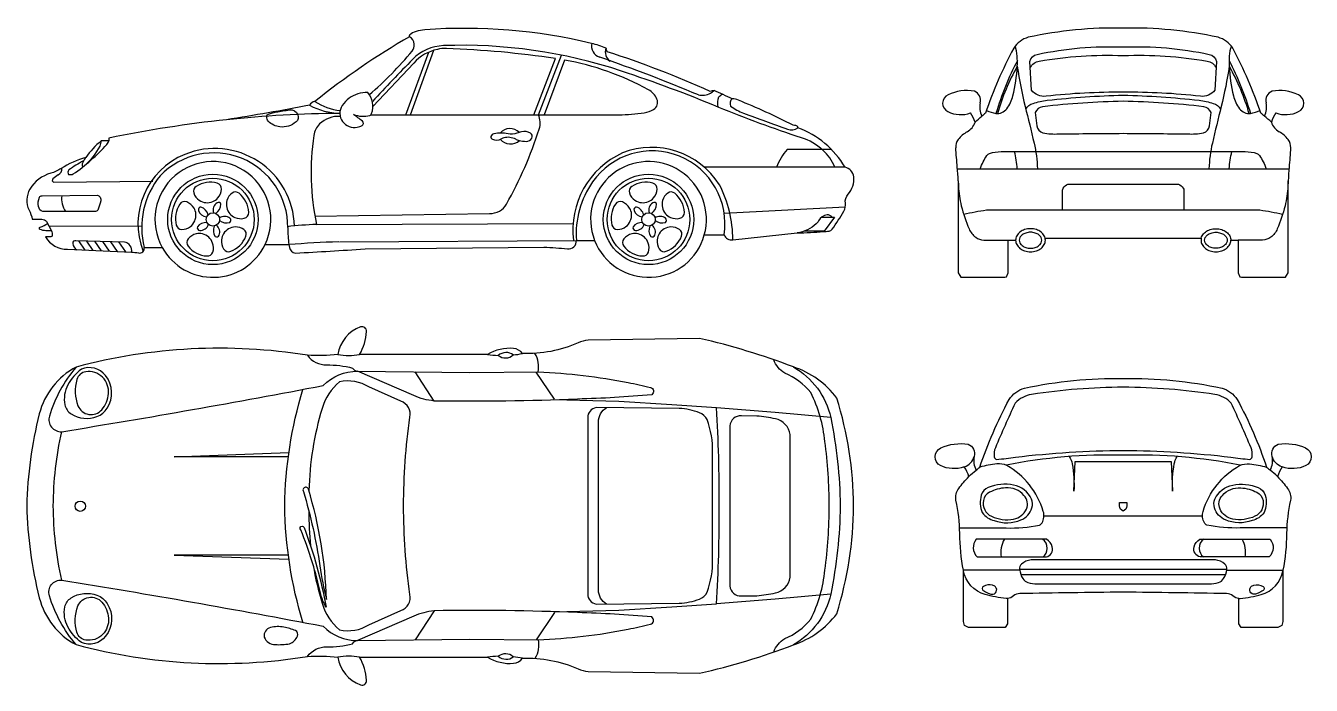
# Model space of a CAD drawing. Header units: millimetres. Extents: x 2195 to 8819, y 1395 to 4796.
import ezdxf

# ---------------------------------------------------------------- set-up
doc = ezdxf.new("R2010")
doc.units = ezdxf.units.MM
doc.layers.add('CP-CAR', color=7, linetype='Continuous')

# ---------------------------------------------------------------- blocks, each defined once
blk = doc.blocks.new('p1')
blk.add_line((1250, 1283.2), (1250, 1283.2))
at = {"layer": 'CP-CAR'}
for p, q in [((816.2, 879.7), (1027.1, 1103.7)), ((-829.8, 490.3), (-319, 495.8)), ((-853.5, 263), (-373.3, 266.1)), ((525.5, 272.4), (1847.3, 276.8)), ((-700.6, 188.1), (-668.4, 140.1)), ((-659.4, 186.9), (-626.6, 138.2)), ((-618.2, 185.8), (-584.9, 136.3)), ((-576.9, 184.6), (-543.2, 134.3)), ((-535.7, 183.4), (-501.5, 132.4)), ((-494.5, 182.2), (-459.7, 130.5)), ((643.3, 183.1), (1864.5, 190.2))]:
    blk.add_line(p, q, dxfattribs=at)
for points in [[(2573.8, 963.4, -0.029951), (2553.6, 958.7, 0.026381), (2023.4, 1163.2, -0.1297), (2017.4, 1181.8, 0.036954), (1943.1, 1205.6, 0.077464), (1083.6, 1276, 0.05856), (1038, 1267.2, 0.099476), (1005.1, 1249, 0.451067), (1004.9, 1240.4, 0.038018), (517.1, 906.5, 0.220151), (488.9, 886.7, -0.007074), (61.2, 812.1, 0.025263), (-544.4, 717.4, -0.076028), (-545.4, 704.4, -0.008619), (-584.6, 703.7, 0.060132), (-663.3, 617.9, 0.077225), (-790.7, 560.9, -0.074309), (-844.2, 536.5, 0.188377), (-951.4, 455, 0.256946), (-956.2, 346.8, -0.05668), (-939.2, 299.3), (-890.2, 299.3, -0.269088), (-866.4, 287.3), (-841, 239.3, -0.121968), (-836.5, 216.3, -0.351879), (-843.7, 208.3), (-871.1, 208.3, 0.270526), (-758.5, 144.3), (-428.3, 129, -0.04591), (-392.5, 125.8, 0.52236), (-362.2, 153.4), (-269.6, 153.4, 0.608289), (260.2, 168.9), (383, 168.9, 0.006748), (385.4, 154.2, 0.326628), (416.2, 124.6, 0.002794), (775.2, 146.4), (1696.9, 155.9, -0.015788), (1818.8, 146.4, 0.466714), (1864.5, 190.2), (1958, 190.2, 0.721037), (2523.7, 218.2), (2625.4, 218.2, 0.357673), (2670.3, 193.3), (3003, 228.7, 0.015499), (3137.8, 235.4, 0.00952), (3166.5, 238.2, 0.209392), (3182.7, 247.8, 0.027459), (3242.9, 341.4, 0.165675), (3250.6, 381.5, -0.222185), (3264.9, 428.3, 0.215964), (3293.6, 518.1, 0.318967), (3248.8, 567.8, 0.172595), (3005.3, 770.8, 0.479813), (2995.3, 782, -0.130436), (2981, 785, 0.018587), (2699.1, 913.4, 0.136038), (2668, 920.5, -0.008346), (2573.8, 963.4)], [(3196.9, 567.8, 0.104385), (3134, 655.9, 0.108258), (3024.7, 719.4, -0.020529), (2598.9, 876, 0.01816), (2096.9, 1063.2, 0.089642), (1179.3, 1194.3, 0.192276), (1021.4, 1124.4, 0.005213), (813.3, 907, 0.005213)], [(1644.9, 838), (1756.4, 1127.3, 0.030038), (1195, 1178.9, 0.086611), (1148.1, 1174.6, 0.17048), (1026.7, 1103.8)], [(804.9, 838), (2083.8, 838, 0.034391), (2214.4, 848.7, 0.091834), (2262.1, 865.3, 0.38638), (2279.6, 918.8, 0.162506), (2235.8, 966.5, 0.082644), (1803.6, 1119.7), (1697.6, 838)], [(2594.7, 877.7, -0.101913), (2597.9, 931.1, 0.010084), (2615.3, 944.7, 0.010084)], [(2668, 920.5, 0.341342), (2659.4, 882, 0.062929), (2725.8, 846.5, 0.007386), (2952, 763.7, 0.238794), (3005.3, 770.8)], [(647.5, 829.2, 0.212781), (541.4, 790.6, 0.166218), (511.4, 731.9, 0.091176), (525.5, 272.4)], [(517, 315.5), (1416.9, 329.3, 0.286522), (1504.2, 377.3, 0.04949), (1672.9, 764.2, 0.178922), (1669.3, 838.4)], [(1570.5, 746.5, 0.441743), (1471.8, 743, 0.441743)], [(-675.7, 599.6, 0.042968), (-751, 553.3, 0.37251), (-752.1, 530.4, 0.196433), (-728.3, 532.7, 0.059597), (-555.3, 685.1, 0.12724), (-545.4, 704.4)], [(-668.8, 577.1, 0.100495), (-590, 675.5, 0.14226), (-584.6, 703.7)], [(1471.7, 711.3, 0.417939), (1571.9, 705.3, 0.417939)], [(2670.6, 193.3, 0.121412), (2601.4, 477.5, 0.359911), (2102.5, 641.2, 0.327894), (1849.2, 190.1)], [(-663.3, 617.9, 0.011368), (-675.7, 599.6, 0.233329), (-680.2, 568.1)], [(260.2, 168.9, 1.643955), (-269.6, 153.4, 1.643955)], [(2625.4, 218.2, 0.79553), (1948, 491.6, 0.171514), (1864.5, 190.2)], [(2523.7, 218.2, 1.386891), (1958, 190.2, 1.386891)], [(3178.4, 659.2), (2951, 659.2, 0.096341), (2896.3, 567.8)], [(-888.9, 419.3), (-604.8, 423.3, -0.430796), (-586.4, 393.7, -0.024027), (-600, 350.7, -0.252628), (-613.5, 338.7), (-885.7, 338.7, -0.256567), (-907.3, 364.2, -0.149572), (-902.5, 412.9, -0.383382), (-888.9, 419.3)], [(-787, 420.7, 0.18218), (-768.4, 338.7, 0.18218)], [(-33.7, 322.4, 0.249725), (-70.1, 362.3, 0.505077), (-83.3, 345, 0.321376), (-40.8, 311.5, 0.321376)], [(6.4, 329.5, 0.249725), (33.1, 376.5, 0.505077), (12.6, 383.7, 0.321376), (-6.1, 332.9, 0.321376)], [(2211.3, 322.4, 0.249725), (2174.8, 362.3, 0.505077), (2161.6, 345, 0.321376), (2204.2, 311.5, 0.321376)], [(2251.4, 329.5, 0.249725), (2278, 376.5, 0.505077), (2257.6, 383.7, 0.321376), (2238.9, 332.9, 0.321376)], [(-841.5, 240.2), (-869.3, 240.2, -0.081419), (-898.6, 246.4, -0.682187), (-898.6, 258.7, 0.029375), (-859.8, 276.6, 0.029375)], [(-39.3, 282, 0.249725), (-88.5, 259.7, 0.505077), (-76.2, 241.8, 0.321376), (-31.2, 271.9, 0.321376)], [(-2.6, 264.2, 0.249725), (3.4, 210.5, 0.505077), (24.2, 216.7, 0.321376), (9.5, 268.8, 0.321376)], [(25.6, 293.6, 0.249725), (78.6, 282.7, 0.505077), (79.1, 304.4, 0.321376), (25, 306.5, 0.321376)], [(2205.6, 282, 0.249725), (2156.4, 259.7, 0.505077), (2168.7, 241.8, 0.321376), (2213.8, 271.9, 0.321376)], [(2242.3, 264.2, 0.249725), (2248.3, 210.5, 0.505077), (2269.1, 216.7, 0.321376), (2254.4, 268.8, 0.321376)], [(2270.5, 293.6, 0.249725), (2323.5, 282.7, 0.505077), (2324, 304.4, 0.321376), (2269.9, 306.5, 0.321376)], [(3182.1, 310.4, 0.259739), (3156.3, 321.8, 0.268484), (3112.4, 290.7, -0.107771), (3100.5, 274.9, -0.135631), (3003, 228.7)], [(-427.5, 129, 0.42144), (-464.6, 181.4), (-714.4, 188.5, 0.545822), (-731, 174.3, 0.22414), (-710, 142, 0.22414)]]:
    blk.add_lwpolyline(points, format="xyb", dxfattribs=at)
for points in [[(985.8, 838), (1104.5, 1161.2)], [(1009.5, 838), (1129.8, 1170.2)], [(1669.3, 838.4), (1787, 1145.4)], [(3248.8, 567.8), (2523.6, 567.8)], [(3250.1, 360.8), (2626.3, 329.3)], [(3127.8, 310.4), (3194.9, 310.4), (3140.9, 238.1), (3038, 238.1)]]:
    blk.add_lwpolyline(points, dxfattribs=at)
for points in [[(715.6, 839.5, 0.151125), (799.8, 834, 0.176475), (809.1, 844.7, 0.282518), (789.5, 952.3, 0.081032), (738.3, 945.5, 0.172935), (657.8, 886, 0.320131), (660, 802.5, 0.288183), (735.3, 773.9, 0.087601), (759.8, 782.2, 0.539128), (761.6, 804.9, 0.00832)], [(318.2, 852.2, 0.004213), (386, 863.5, -0.366982), (429.7, 837.9, -0.307619), (419.9, 801, -0.211776), (336.3, 775.4, -0.167951), (277.6, 804, -0.206187), (268.5, 829.6, -0.29655), (277.6, 841.6, -0.048491)], [(1558.3, 742.9, -0.117431), (1512.1, 740, 0.085345), (1439.9, 740, 0.271023), (1423.9, 726.5, 0.29727), (1432.3, 711.8, 0.266587), (1476.4, 713.9, -0.075443), (1491.6, 720.6, -0.200215), (1550.4, 713.1, 0.077404), (1568.8, 705.9, 0.039296), (1605.8, 700.9, 0.296125), (1635.2, 717.7, 0.398725), (1627.7, 743.7, 0.204731), (1581, 749.6, 0.004704)], [(16.8, 408.9, 0.158153), (35.7, 453.8, 0.361598), (13.7, 485.2, 0.212317), (-95, 468.5, 0.348604), (-107.5, 435, 0.16748), (-79.3, 397.4, 0.250606), (-9.3, 390.1, 0.118901)], [(2261.8, 408.9, 0.158153), (2280.6, 453.8, 0.361598), (2258.6, 485.2, 0.212317), (2149.9, 468.5, 0.348604), (2137.4, 435, 0.16748), (2165.6, 397.4, 0.250606), (2235.6, 390.1, 0.118901)], [(104.4, 308.2, 0.158153), (152.9, 304.2, 0.361598), (175.9, 334.7, 0.212317), (126.4, 433, 0.348604), (90.8, 434.6, 0.16748), (63.7, 396.1, 0.250606), (78.4, 327.2, 0.118901)], [(2349.3, 308.2, 0.158153), (2397.8, 304.2, 0.361598), (2420.9, 334.7, 0.212317), (2371.4, 433, 0.348604), (2335.7, 434.6, 0.16748), (2308.7, 396.1, 0.250606), (2323.4, 327.2, 0.118901)], [(-106, 356.8, 0.158153), (-142.9, 388.6, 0.361598), (-179.5, 377.4, 0.212317), (-197.2, 268.8, 0.348604), (-169.3, 246.6, 0.16748), (-124.8, 261.8, 0.250606), (-96.2, 326.1, 0.118901)], [(2138.9, 356.8, 0.158153), (2102, 388.6, 0.361598), (2065.4, 377.4, 0.212317), (2047.7, 268.8, 0.348604), (2075.6, 246.6, 0.16748), (2120.1, 261.8, 0.250606), (2148.7, 326.1, 0.118901)], [(-94.4, 223.9, 0.158153), (-136, 198.6, 0.361598), (-136.7, 160.3, 0.212317), (-38.9, 110, 0.348604), (-9.1, 129.6, 0.16748), (-9.9, 176.6, 0.250606), (-62.2, 223.7, 0.118901)], [(35.6, 193.8, 0.158153), (46.8, 146.4, 0.361598), (83, 134, 0.212317), (161.1, 211.4, 0.348604), (151.6, 245.8, 0.16748), (106.7, 259.6, 0.250606), (45.7, 224.4, 0.118901)], [(2150.5, 223.9, 0.158153), (2108.9, 198.6, 0.361598), (2108.2, 160.3, 0.212317), (2206, 110, 0.348604), (2235.8, 129.6, 0.16748), (2235.1, 176.6, 0.250606), (2182.7, 223.7, 0.118901)], [(2280.6, 193.8, 0.158153), (2291.7, 146.4, 0.361598), (2327.9, 134, 0.212317), (2406, 211.4, 0.348604), (2396.5, 245.8, 0.16748), (2351.6, 259.6, 0.250606), (2290.6, 224.4, 0.118901)]]:
    blk.add_lwpolyline(points, format="xyb", close=True, dxfattribs=at)
for centre, radius in [((-8.7, 298.3), 232.9), ((2236.2, 298.3), 232.9), ((-8.7, 298.3), 212.8), ((2236.2, 298.3), 212.8), ((-8.7, 298.3), 34.7), ((2236.2, 298.3), 34.7)]:
    blk.add_circle(centre, radius, dxfattribs=at)
for centre, radius, start, end in [((982.9, 1200.6), 45.5, 0.85328, 60.95849), ((965.5, 1200.3), 62.9, 327.23838, 0.85328), ((2002.9, 1193.1), 60.8, 166.68656, 252.72561), ((-479.4, 2415.5), 1950.3, 310.91181, 320.16928), ((-1194.6, -7927.8), 9604.5, 67.41946, 70.66849), ((2068.9, 1160.6), 55.6, 157.61373, 236.81781), ((2512.3, 1027.6), 89.3, 257.75703, 298.85364), ((2516.9, 1019.3), 79.8, 298.85364, 315.53024), ((660.4, 1216.4), 371.6, 242.51607, 267.70793), ((677, 1146.5), 288.4, 236.3223, 263.99813), ((694.6, -5224.5), 6069.7, 90.46288, 95.98952), ((1.3, 253.4), 410.6, 1.49662, 112.12376), ((-7.5, 275), 387.3, 112.12376, 201.41521), ((-4.1, 260.3), 381.2, 359.34916, 136.36098), ((-825.1, 561), 38.4, 300.10725, 3.55546), ((-825.9, 500), 10.5, 132.51476, 248.10658), ((-727.7, 393), 155.8, 120.10725, 132.51476), ((40.7, 257.9), 416.2, 140.38483, 194.54754), ((578.6, -1402.5), 1675.7, 91.81544, 96.9769), ((929, 249.7), 551.9, 179.34916, 188.41649), ((947.9, -7672), 7861.2, 92.24674, 94.12238)]:
    blk.add_arc(centre, radius, start, end, dxfattribs=at)
blk = doc.blocks.new('p2')
at = {"layer": 'CP-CAR'}
for points in [[(4260.5, 0, 0.073985), (4174.4, 555.8, 0.153936), (3950.6, 716.5, 0.035069), (3466.8, 863.1), (2893.1, 853.5, 0.080758), (2841.1, 840.2, -0.111291), (2554.2, 785, 0.222022), (2508.7, 811.7, 0.155977), (2373.5, 780.2), (1714.9, 780.2, 0.115278), (1751.3, 899, 0.541385), (1720.4, 922.3, 0.273922), (1603.2, 780.2, -0.044974), (1445.8, 776.3, 0.105774), (254.1, 715.4, 0.212201), (64.6, 473.8, 0.055723), (0, 0, 0.055723), (64.6, -473.8, 0.212201), (254.1, -715.4, 0.105774), (1445.8, -776.3, -0.044974), (1603.2, -780.2, 0.273922), (1720.4, -922.3, 0.541385), (1751.3, -899, 0.115278), (1714.9, -780.2), (2373.5, -780.2, 0.155977), (2508.7, -811.7, 0.222022), (2554.2, -785, -0.111291), (2841.1, -840.2, 0.080758), (2893.1, -853.5), (3466.8, -863.1, 0.035069), (3950.6, -716.5, 0.153936), (4174.4, -555.8, 0.073985)], [(414.3, 503.1, 0.318262), (406.4, 671.7, 0.336631), (281.4, 704.8, 0.107863), (211.7, 623.7, 0.176217), (196.6, 521, 0.204198), (228.9, 474.3, 0.234058), (361.8, 460.7, 0.162353)], [(387, 495.9, 0.163341), (421.4, 579.1, 0.213722), (390.6, 663.1, 0.243766), (303.6, 691.8, 0.291481), (258.4, 651.6, 0.158425), (263.4, 516, 0.556548)], [(2891.4, 0), (2891.4, -453.8, 0.388823), (2934.2, -506.4), (3361.6, -502.3, 0.078172), (3467.1, -480.4, 0.196108), (3505.4, -444.8, 0.096829), (3534.2, -275.1), (3534.2, 0), (3534.2, 275.1, 0.096829), (3505.4, 444.8, 0.196108), (3467.1, 480.4, 0.078172), (3361.6, 502.3), (2934.2, 506.4, 0.388823), (2891.4, 453.8)], [(3623.5, 0), (3623.5, -412.4, 0.407574), (3683, -464.5), (3762.4, -463.1, 0.03281), (3858.1, -448.7, 0.311096), (3934.3, -367.6), (3934.3, 0), (3934.3, 367.6, 0.311096), (3858.1, 448.7, 0.03281), (3762.4, 463.1), (3683, 464.5, 0.407574), (3623.5, 412.4)], [(1544.3, -482.5, 0.066931), (1451.6, 85.6, 1.115799), (1425.3, 74.3, -0.036962), (1510.5, -309.8, 0.02456)], [(1429.1, -110.9, -0.043566), (1543, -522.6, -0.084927), (1515.5, -456.2, 0.037508), (1412.8, -123.4, -1.353737)], [(414.3, -503.1, -0.318262), (406.4, -671.7, -0.336631), (281.4, -704.8, -0.107863), (211.7, -623.7, -0.176217), (196.6, -521, -0.204198), (228.9, -474.3, -0.234058), (361.8, -460.7, -0.162353)], [(387, -495.9, -0.163341), (421.4, -579.1, -0.213722), (390.6, -663.1, -0.243766), (303.6, -691.8, -0.291481), (258.4, -651.6, -0.158425), (263.4, -516, -0.556548)], [(1395.2, -671.6, 0.383263), (1385.5, -643.1, 0.054412), (1324.8, -625.6, 0.109062), (1255.4, -627, 0.400423), (1223.8, -676.1, 0.320332), (1280.3, -714.9, 0.05979), (1354, -710.9, 0.197788)]]:
    blk.add_lwpolyline(points, format="xyb", close=True, dxfattribs=at)
for points in [[(1445.8, 776.3, 0.242846), (1545.7, 726.7, -0.066443), (1678.8, 710.6, 0.284222), (1704.4, 694.4, 0.284222)], [(2634.8, 690.2, 0.192613), (2618.7, 786.1, 0.192613)], [(3849.8, -753.3, -0.178742), (3906, -684.3, 0.128631), (4039.9, -584.2, 0.089194), (4113.2, -331.2, 0.036776), (4134.5, 0, 0.036776), (4113.2, 331.2, 0.089194), (4039.9, 584.2, 0.128631), (3906, 684.3, -0.178742), (3849.8, 753.3)], [(254.1, 715.4, 0.101535), (116.6, 462.9, 0.52292), (180, 382.4, 0.007101), (1528.1, 620.2, -0.204495), (1704.4, 694.4), (2283.9, 687.5), (2634.8, 690.2, -0.038718), (3098.6, 635.8, -0.010841), (3213.4, 610.6, -0.648), (3220.4, 572.8, -0.015753), (2838.2, 550.4, -0.014486), (2098.8, 540.6, -0.071916), (1993.9, 568.2), (1704.4, 694.4)], [(3950.6, 716.5, -0.211518), (4142.8, 455, -0.047818), (4191.5, 0, -0.047818), (4142.8, -455, -0.211518), (3950.6, -716.5, -0.211518)], [(1423.1, -600.2, -0.070312), (1329.4, 0, -0.070312), (1423.1, 600.2)], [(1476, -306.4, 0.031083), (1521.7, -502.1, 0.14503), (1611.5, -639.5, 0.190771), (1763.5, -613.1), (1927.4, -539.1, 0.400838), (1973.6, -457.2, -0.031829), (1941.6, 0, -0.031829), (1973.6, 457.2, 0.400838), (1927.4, 539.1), (1763.5, 613.1, 0.190771), (1611.5, 639.5, 0.14503), (1521.7, 502.1, 0.06672), (1454, 77.7)], [(2715.9, -546.2), (3050.9, -538.2), (3324.9, -520.4), (3554.5, -505.4, 0.016855), (3567.9, 0, 0.016855), (3554.5, 505.4), (3324.9, 520.4), (3050.9, 538.2), (2715.9, 546.2)], [(2987.7, -505.9, -0.278411), (2946.6, -433.1), (2946.6, 0), (2946.6, 433.1, -0.278411), (2987.7, 505.9)], [(180, -382.4, -0.051873), (136.6, 0, -0.051873), (180, 382.4)], [(1453.6, -26.8, 0.027717), (1462.3, -205.8, 0.14503)], [(254.1, -715.4, -0.101535), (116.6, -462.9, -0.52292), (180, -382.4, -0.007101), (1528.1, -620.2, 0.204495), (1704.4, -694.4), (2283.9, -687.5), (2634.8, -690.2, 0.038718), (3098.6, -635.8, 0.010841), (3213.4, -610.6, 0.648), (3220.4, -572.8, 0.015753), (2838.2, -550.4, 0.014486), (2098.8, -540.6, 0.071916), (1993.9, -568.2), (1704.4, -694.4)], [(1445.8, -776.3, -0.242846), (1545.7, -726.7, 0.066443), (1678.8, -710.6, -0.284222), (1704.4, -694.4, -0.284222)], [(2634.8, -690.2, -0.192613), (2618.7, -786.1, -0.192613)]]:
    blk.add_lwpolyline(points, format="xyb", dxfattribs=at)
for points in [[(2098.8, 540.6), (2001.7, 690.9)], [(2719.4, 550), (2624.9, 690.1)], [(4142.8, 455), (3857.3, 480.8), (3554.5, 505.4)], [(1348, 253.6), (759.5, 253.6), (1350.8, 274.4)], [(1348, -253.6), (759.5, -253.6), (1350.8, -274.4)], [(4142.8, -455), (3857.3, -480.8), (3554.5, -505.4)], [(2098.8, -540.6), (2001.7, -690.9)], [(2719.4, -550), (2624.9, -690.1)]]:
    blk.add_lwpolyline(points, dxfattribs=at)
blk.add_circle((276, -1.7), 26.7, dxfattribs=at)
for centre, radius, start, end in [((1659.1, 1075.8), 300.8, 259.29804, 280.70196), ((2449.1, 1341.6), 566.4, 262.33426, 268.06139), ((2470.2, 728.3), 62.1, 53.33997, 130.5245), ((2467, 823), 60.3, 231.90676, 311.95772), ((2449.1, 1341.6), 566.4, 275.8996, 280.69871), ((1659.1, -1075.8), 300.8, 79.29804, 100.70196), ((2449.1, -1341.6), 566.4, 91.93861, 97.66574), ((2467, -823), 60.3, 48.04228, 128.09324), ((2470.2, -728.3), 62.1, 229.4755, 306.66003), ((2449.1, -1341.6), 566.4, 79.30129, 84.1004)]:
    blk.add_arc(centre, radius, start, end, dxfattribs=at)
blk = doc.blocks.new('p3')
at = {"layer": 'CP-CAR'}
for p, q in [((-1573.2, 497.5), (-1573.2, 22.9)), ((127.2, 22.9), (127.2, 497.5)), ((-1125.4, 202.4), (-723, 202.4)), ((-723, 202.4), (-320.5, 202.4)), ((-1315.8, 22.9), (-1315.8, 190.9)), ((-1315.8, 190.9), (-1277.3, 190.9)), ((-168.6, 190.9), (-130.1, 190.9)), ((-130.1, 190.9), (-130.1, 22.9)), ((-1573.2, 22.9), (-1564.6, 8.6)), ((-1564.6, 8.6), (-1558.9, 0)), ((-1558.9, 0), (-1333, 0)), ((-1333, 0), (-1324.4, 2.9)), ((-1324.4, 2.9), (-1315.8, 22.9)), ((-130.1, 22.9), (-121.5, 2.9)), ((-121.5, 2.9), (-112.9, 0)), ((-112.9, 0), (112.9, 0)), ((112.9, 0), (118.7, 8.6)), ((118.7, 8.6), (127.2, 22.9))]:
    blk.add_line(p, q, dxfattribs=at)
for points in [[(-723, 953.5, 0.031233), (-1120.5, 933, -0.25747), (-1195.3, 963.7), (-1203.3, 1112.6, -0.296288), (-1166.7, 1149.2, -0.061861), (-723, 1187.2, -0.061861), (-279.2, 1149.2, -0.296288), (-242.7, 1112.6), (-250.6, 963.7, -0.25747), (-325.4, 933, 0.031233)], [(-723, 907, 0.025434), (-1138, 878.9, 0.282656), (-1176.2, 848.7), (-1168.4, 780.3, 0.293758), (-1136.6, 745, 0.065182), (-1055.3, 739, -0.001117), (-723, 742.1, -0.001117), (-390.6, 739, 0.065182), (-309.3, 745, 0.293758), (-277.6, 780.3), (-269.7, 848.7, 0.282656), (-307.9, 878.9, 0.025434)], [(-1258.8, 190.9, 0.123049), (-1255.5, 177.6, 0.105504), (-1243.5, 163.3, 0.087523), (-1225.1, 153.6, 0.078008), (-1200.6, 149.8, 0.078008), (-1176.1, 153.6, 0.087523), (-1157.7, 163.3, 0.105504), (-1145.7, 177.6, 0.123049), (-1142.4, 190.9, 0.123049), (-1145.7, 204.2, 0.105504), (-1157.7, 218.5, 0.087523), (-1176.1, 228.2, 0.078008), (-1200.6, 232.1, 0.078008), (-1225.1, 228.2, 0.087523), (-1243.5, 218.5, 0.105504), (-1255.5, 204.2, 0.123049)], [(-187.1, 190.9, -0.123049), (-190.4, 177.6, -0.105504), (-202.4, 163.3, -0.087523), (-220.8, 153.6, -0.078008), (-245.3, 149.8, -0.078008), (-269.8, 153.6, -0.087523), (-288.2, 163.3, -0.105504), (-300.2, 177.6, -0.123049), (-303.5, 190.9, -0.123049), (-300.2, 204.2, -0.105504), (-288.2, 218.5, -0.087523), (-269.8, 228.2, -0.078008), (-245.3, 232.1, -0.078008), (-220.8, 228.2, -0.087523), (-202.4, 218.5, -0.105504), (-190.4, 204.2, -0.123049)]]:
    blk.add_lwpolyline(points, format="xyb", close=True, dxfattribs=at)
for points in [[(-1201.6, 1081, -0.229234), (-1155.5, 1114.2, -0.054241), (-723, 1142.8, -0.054241), (-290.4, 1114.2, -0.229234), (-244.3, 1081)], [(-1268.4, 1117.5, 0.047565), (-1378.6, 844.9, 0.047565)], [(-1268.8, 1087.5, 0.057511), (-1370.7, 844.5, 0.057511)], [(-1268.8, 1087.5, 0.025409), (-1228, 880.3, -0.003789), (-1182.4, 692, -0.050087), (-1165, 559.3)], [(-177.1, 1087.5, -0.025409), (-217.9, 880.3, 0.003789), (-263.6, 692, 0.050087), (-280.9, 559.3)], [(-177.5, 1117.5, -0.047565), (-67.4, 844.9, -0.047565)], [(-177.1, 1087.5, -0.057511), (-75.2, 844.5, -0.057511)], [(-1224.5, 866.4, -0.184857), (-1187.4, 896.4, -0.049946), (-1114.2, 912.3, -0.023304), (-723, 938.8, -0.023304), (-331.7, 912.3, -0.049946), (-258.6, 896.4, -0.184857), (-221.4, 866.4, -0.184857)], [(-1486.4, 799, -0.025259), (-1450.8, 831, -0.043421)], [(40.5, 799, 0.025259), (4.8, 831, 0.043421)], [(-1459.6, 559.3, -0.062968), (-1424.9, 627.8, -0.160566), (-1411.8, 637.9, -0.088041), (-1351.5, 647.9), (-723, 647.9), (-94.4, 647.9, -0.088041), (-34.1, 637.9, -0.160566), (-21, 627.8, -0.062968), (13.7, 559.3, -0.062968)], [(-1269.5, 559.3, 0.053777), (-1283, 647.9, 0.053777)], [(-176.4, 559.3, -0.053777), (-162.9, 647.9, -0.053777)], [(-1573.2, 497.5, -0.002548), (-1571.8, 469.7, 0.049619), (-1557.1, 368.6, 0.040402), (-1517.1, 249.4, 0.136102), (-1482.9, 206.6, 0.132202), (-1441.5, 190.9), (-1315.8, 190.9)], [(-1035.3, 345.1), (-1035.3, 448.7, -0.191346), (-1032.2, 460.2, -0.137438), (-1007.6, 479.3), (-723, 479.3), (-438.3, 479.3, -0.137438), (-413.7, 460.2, -0.191346), (-410.6, 448.7), (-410.6, 345.1)], [(127.2, 497.5, 0.002548), (125.8, 469.7, -0.049619), (111.2, 368.6, -0.040402), (71.2, 249.4, -0.136102), (37, 206.6, -0.132202), (-4.4, 190.9), (-130.1, 190.9)], [(98.5, 323.2, 0.027239), (-18.3, 345.1), (-723, 345.1), (-1427.6, 345.1, 0.027239), (-1544.4, 323.2, 0.027239)], [(-1125.4, 202.4, 0.06045), (-1129.4, 212.9, 0.105504), (-1146.4, 233, 0.087523), (-1170.5, 245.8, 0.078008), (-1200.6, 250.5, 0.078008), (-1230.7, 245.8, 0.087523), (-1254.8, 233, 0.105504), (-1271.8, 212.9, 0.123049), (-1277.3, 190.9, 0.123049)], [(-320.5, 202.4, -0.06045), (-316.5, 212.9, -0.105504), (-299.5, 233, -0.087523), (-275.4, 245.8, -0.078008), (-245.3, 250.5, -0.078008), (-215.2, 245.8, -0.087523), (-191.1, 233, -0.105504), (-174.1, 212.9, -0.123049), (-168.6, 190.9, -0.123049)]]:
    blk.add_lwpolyline(points, format="xyb", dxfattribs=at)
blk.add_lwpolyline([(-1577.2, 559.3), (-723, 559.3), (131.3, 559.3)], dxfattribs=at)
for centre, radius, start, end in [((-760.1, -880.3), 2165.3, 89.01649, 102.04229), ((-685.8, -880.3), 2165.3, 77.95771, 90.98351), ((-1173, 1106.6), 136.3, 106.5769, 147.00951), ((-1626.8, 1107.7), 358.5, 356.77564, 13.74442), ((-272.9, 1106.6), 136.3, 32.99049, 73.4231), ((180.9, 1107.7), 358.5, 166.25558, 183.22436), ((568.4, 180.2), 2108.3, 151.66545, 161.61057), ((-2014.3, 180.2), 2108.3, 18.38943, 28.33455), ((-2133.3, 1136.2), 865.8, 346.6206, 356.77564), ((687.3, 1136.2), 865.8, 183.22436, 193.3794), ((-1605.2, 897.2), 48.3, 115.09736, 243.95508), ((-1528.4, 733.4), 229.2, 80.30206, 115.09736), ((-1507.6, 912.9), 49.7, 343.58339, 69.02609), ((-1467, 977.7), 180.9, 322.9516, 346.6206), ((21, 977.7), 180.9, 193.3794, 217.0484), ((61.7, 912.9), 49.7, 110.97391, 196.41661), ((82.5, 733.4), 229.2, 64.90264, 99.69794), ((159.3, 897.2), 48.3, 296.04492, 64.90264), ((-1364.1, 877.3), 98.2, 167.30332, 208.08063), ((-1371.3, 905.5), 61, 262.26459, 322.9516), ((-74.7, 905.5), 61, 217.0484, 277.73541), ((-81.8, 877.3), 98.2, 331.91937, 12.69668), ((-1559.9, 989.8), 151.4, 243.95508, 289.37333), ((-1570.2, 827), 88.4, 299.5686, 341.55749), ((-1626.6, 760.5), 145.4, 15.36111, 36.50846), ((-1152, 462.6), 474.4, 126.21831, 129.04045), ((-1358.1, 1002.7), 159.1, 244.13537, 262.26459), ((-87.9, 1002.7), 159.1, 277.73541, 295.86463), ((-294, 462.6), 474.4, 50.95955, 53.78169), ((180.7, 760.5), 145.4, 143.49154, 164.63889), ((124.3, 827), 88.4, 198.44251, 240.4314), ((114, 989.8), 151.4, 250.62667, 296.04492), ((-1448.7, 612.7), 158, 119.5686, 142.1434), ((2.7, 612.7), 158, 37.8566, 60.4314), ((-1525.4, 672.3), 60.8, 142.1434, 184.66376), ((-113153.1, -8434.1), 111937.8, 4.612509, 4.663762), ((79.5, 672.3), 60.8, 355.33624, 37.8566), ((111707.2, -8434.1), 111937.8, 175.336238, 175.387491), ((-4304.1, 347.6), 2735.1, 3.14186, 4.61251), ((2858.2, 347.6), 2735.1, 175.38749, 176.85814), ((-1170.7, 190.9), 46.7, 0, 14.22233), ((-275.2, 190.9), 46.7, 165.77767, 180), ((-1230.5, 190.9), 46.7, 180, 208.05971), ((-1216.1, 198.6), 63.1, 208.05971, 232.15037), ((-1206.7, 210.7), 78.4, 232.15037, 252.15809), ((-1200.6, 229.7), 98.4, 252.15809, 270), ((-1200.6, 229.7), 98.4, 270, 287.84191), ((-1194.5, 210.7), 78.4, 287.84191, 307.84963), ((-1185.1, 198.6), 63.1, 307.84963, 331.94029), ((-1170.7, 190.9), 46.7, 331.94029, 0), ((-275.2, 190.9), 46.7, 180, 208.05971), ((-260.8, 198.6), 63.1, 208.05971, 232.15037), ((-251.4, 210.7), 78.4, 232.15037, 252.15809), ((-245.3, 229.7), 98.4, 252.15809, 270), ((-245.3, 229.7), 98.4, 270, 287.84191), ((-239.2, 210.7), 78.4, 287.84191, 307.84963), ((-229.8, 198.6), 63.1, 307.84963, 331.94029), ((-215.4, 190.9), 46.7, 331.94029, 0)]:
    blk.add_arc(centre, radius, start, end, dxfattribs=at)
blk = doc.blocks.new('p4')
at = {"layer": 'CP-CAR'}
blk.add_line((-1110.7, 575), (-294.2, 575), dxfattribs=at)
for points in [[(-702.4, 181.3, 0.000557), (-1235.4, 174.4, 0.183716), (-1267.9, 161.9, -0.171744), (-1298.6, 149.3), (-1298.6, 17.7), (-1310.4, 0), (-1499.3, 0), (-1520, 8.8), (-1525.9, 29.5), (-1525.9, 294, -0.042839), (-1544.6, 484.3, 0.052298), (-1564.7, 655, -0.194835), (-1549.9, 715.6, -0.040834), (-1497.5, 776.9, 0.092535), (-1521.9, 826.9, -0.20081), (-1643.4, 833.9, -0.630085), (-1642.6, 924.7, -0.153001), (-1501.1, 943.8, -0.391104), (-1470, 880.8, 0.179826), (-1460.4, 810.2, -0.012315), (-1441.2, 825.1, -0.043421), (-1290.2, 1174.5, -0.178274), (-1211.6, 1233.3, -0.056897), (-702.4, 1282.6, -0.056897), (-193.2, 1233.3, -0.178274), (-114.7, 1174.5, -0.043421), (36.3, 825.1, -0.012315), (55.5, 810.2, 0.179826), (65.1, 880.8, -0.391104), (96.2, 943.8, -0.153001), (237.7, 924.7, -0.630085), (238.5, 833.9, -0.20081), (117, 826.9, 0.092535), (92.7, 776.9, -0.040834), (145, 715.6, -0.194835), (159.8, 655, 0.052298), (139.8, 484.3, -0.042839), (121, 294), (121, 29.5), (115.1, 8.8), (94.4, 0), (-94.4, 0), (-106.3, 17.7), (-106.3, 149.3, -0.171744), (-137, 161.9, 0.183716), (-169.5, 174.4, 0.000557)], [(-702.4, 1237.5, 0.038025), (-1174.2, 1200.6, 0.16873), (-1259, 1155.6, 0.011179), (-1361.1, 925.8, 0.142163), (-1366.5, 878.6, 0.273169), (-1354.6, 864.6, -0.004302), (-1257.4, 877.2, -0.028578), (-702.4, 911.9, -0.028578), (-147.5, 877.2, -0.004302), (-50.2, 864.6, 0.273169), (-38.4, 878.6, 0.142163), (-43.8, 925.8, 0.011179), (-145.8, 1155.6, 0.16873), (-230.7, 1200.6, 0.038025)], [(-1266.9, 733.5, 0.143065), (-1398.2, 720.6, 0.229597), (-1434.1, 681, 0.175365), (-1428.5, 591.2, 0.174928), (-1366.6, 550.4, 0.185477), (-1229.2, 553.5, 0.227747), (-1172.8, 616, 0.171948), (-1175.3, 661.2, 0.246382)], [(-138, 733.5, -0.143065), (-6.7, 720.6, -0.229597), (29.2, 681, -0.175365), (23.6, 591.2, -0.174928), (-38.3, 550.4, -0.185477), (-175.7, 553.5, -0.227747), (-232.1, 616, -0.171948), (-229.6, 661.2, -0.246382)], [(-1213.7, 679.7, 0.237019), (-1308.4, 719.3, 0.100227), (-1391.4, 696.4, 0.233075), (-1422.9, 654.3, 0.340141), (-1381.5, 572.7, 0.159435), (-1266.9, 557.8, 0.246078), (-1201.3, 609.8, 0.305869)], [(-191.2, 679.7, -0.237019), (-96.5, 719.3, -0.100227), (-13.5, 696.4, -0.233075), (18.1, 654.3, -0.340141), (-23.4, 572.7, -0.159435), (-138, 557.8, -0.246078), (-203.6, 609.8, -0.305869)], [(-702.4, 642.8), (-684.2, 642.8), (-684.2, 625.8, -0.29829), (-702.4, 599.4, -0.29829), (-720.7, 625.8), (-720.7, 642.8)], [(-1460.1, 454.1, 0.377819), (-1455.1, 362.7), (-1098.4, 362.7, 0.411926), (-1067.8, 414.3, 0.203963), (-1097.9, 454.1)], [(-306.9, 454.1), (55.2, 454.1, -0.377819), (50.2, 362.7), (-306.5, 362.7, -0.411926), (-337.1, 414.3, -0.203963)], [(-1398.2, 176.8, 0.012503), (-1379.5, 170.2, 0.689365), (-1360.3, 208.6, 0.149911), (-1376.2, 218, 0.188448), (-1422.9, 211.4, 0.567984), (-1423.5, 189.4, 0.04969)], [(-6.7, 176.8, -0.012503), (-25.3, 170.2, -0.689365), (-44.6, 208.6, -0.149911), (-28.6, 218, -0.188448), (18.1, 211.4, -0.567984), (18.6, 189.4, -0.04969)]]:
    blk.add_lwpolyline(points, format="xyb", close=True, dxfattribs=at)
for points in [[(-1521.9, 826.9, 0.003312), (-1519.9, 827.6, 0.237546), (-1470, 880.8, 0.237546)], [(-99.5, 836.2, 0.055904), (-702.4, 887.4, 0.055904), (-1305.4, 836.2, 0.055904)], [(-980.6, 880.6, -0.104464), (-965.3, 842.3, -0.053048), (-956.3, 701.8), (-949.7, 855.1), (-702.4, 855.1), (-455.2, 855.1), (-448.6, 701.8, -0.053048), (-439.5, 842.3, -0.104464), (-424.3, 880.6)], [(117, 826.9, -0.003312), (115, 827.6, -0.237546), (65.1, 880.8, -0.237546)], [(-1545.5, 512.3), (-1305.9, 512.3, 0.056507), (-1133.8, 526.9, 0.154981), (-1120.8, 538.6, 0.209996), (-1114, 598, 0.187846), (-1302.2, 835, 0.115584), (-1353.6, 842.4, 0.05473), (-1441.2, 825.1, 0.05473)], [(-1497.5, 776.9, -0.025259), (-1460.4, 810.2, -0.043421)], [(140.6, 512.3), (-99, 512.3, -0.056507), (-271.1, 526.9, -0.154981), (-284.1, 538.6, -0.209996), (-290.9, 598, -0.187846), (-102.7, 835, -0.115584), (-51.3, 842.4, -0.05473), (36.3, 825.1, -0.05473)], [(92.7, 776.9, 0.025259), (55.5, 810.2, 0.043421)], [(-1314.9, 454.1, 0.179988), (-1330.9, 362.7, 0.179988)], [(-1115.6, 362.7, 0.207734), (-1093.9, 407.3, 0.269599), (-1118.6, 454.1, 0.269599)], [(-286.3, 454.1, 0.269599), (-311, 407.3, 0.207734), (-289.3, 362.7)], [(-74, 362.7, 0.179988), (-90, 454.1, 0.179988)], [(-185.3, 251, 0.112106), (-168.6, 299.6, 0.244044), (-178.8, 325.8, 0.14801), (-227.4, 347.9), (-1177.5, 347.9, 0.14801), (-1226.1, 325.8, 0.244044), (-1236.3, 299.6, 0.112106), (-1219.6, 251, 0.179676), (-1193.4, 230.6, 0.086464), (-1145.1, 224.1), (-259.8, 224.1, 0.086464), (-211.5, 230.6)], [(-1298.6, 149.3, -0.034609), (-1305.5, 149.4, -0.047661), (-1413.9, 169.4, -0.284063), (-1525.4, 291.6, -0.00054), (-1525.9, 294, 0.052298)], [(-106.3, 149.3, 0.034609), (-99.4, 149.4, 0.047661), (9.1, 169.4, 0.284063), (120.6, 291.6, 0.00054), (121, 294, -0.052298)]]:
    blk.add_lwpolyline(points, format="xyb", dxfattribs=at)
for points in [[(-1235.6, 294), (-1525.9, 294)], [(-168.8, 297.8), (-1236.1, 297.8)], [(-175.3, 271.3), (-1229.6, 271.3)], [(-169.3, 294), (121, 294)]]:
    blk.add_lwpolyline(points, dxfattribs=at)
blk.add_arc((-225.8, 276.1), 47.7, 287.53835, 328.28242, dxfattribs=at)

msp = doc.modelspace()

# ---------------------------------------------------------------- block references
for name, p in [('p1', (3167.8, 3498.5)), ('p3', (8573, 3498.7)), ('p2', (2200, 2320.3)), ('p4', (8552.5, 1694.1))]:
    msp.add_blockref(name, p)

doc.saveas('drawing.dxf')
